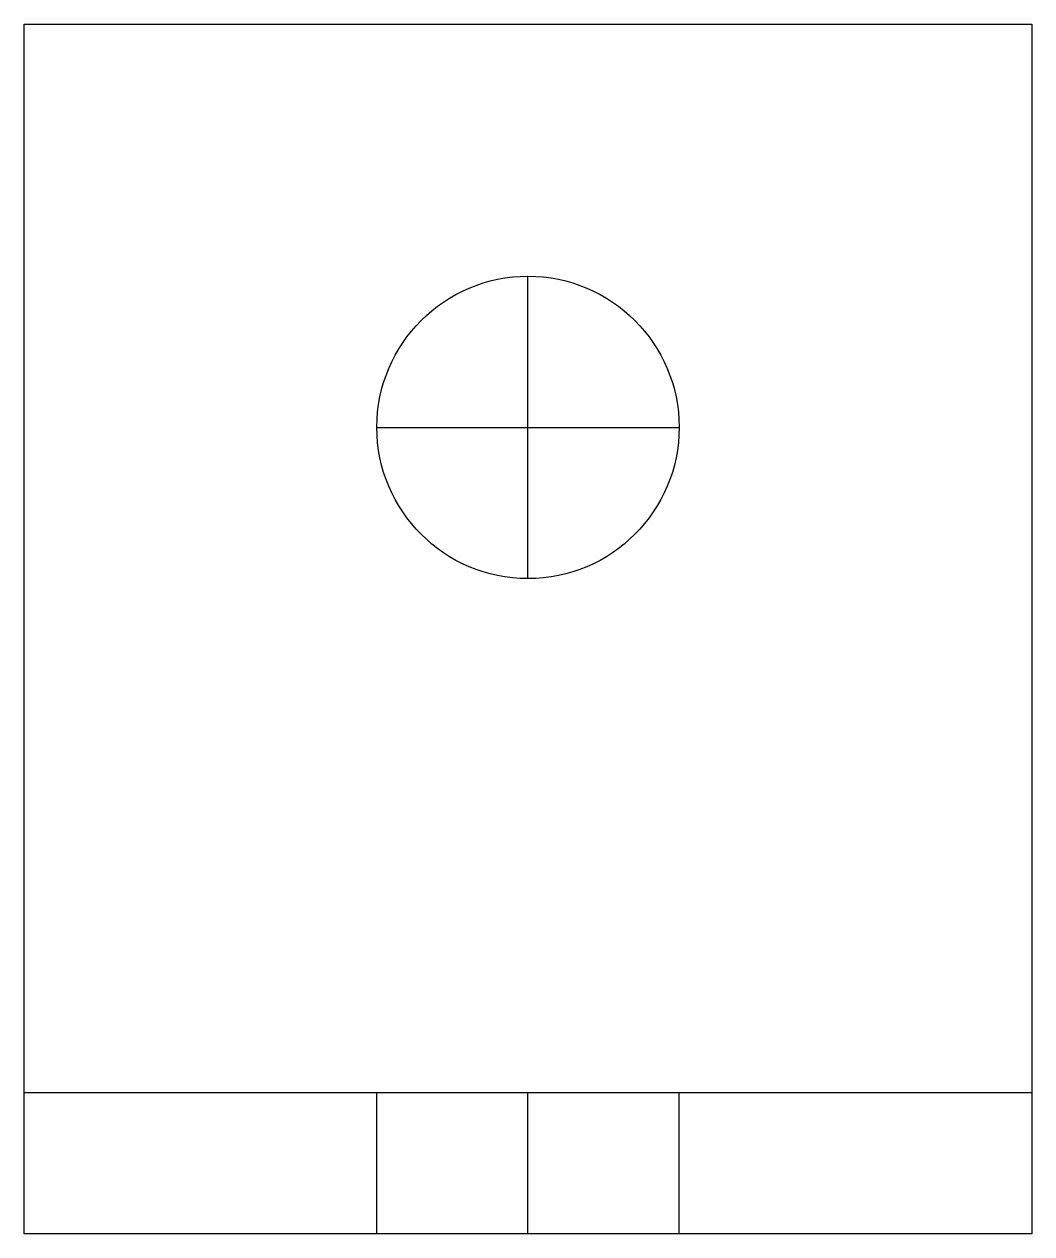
# Model space of a CAD drawing. Header units: millimetres. Extents: x -30 to -20, y 222 to 268.
# Drawn here: x -30 to -20, y 222 to 234 of the extents above.
import ezdxf

# ---------------------------------------------------------------- set-up
doc = ezdxf.new("R2010")
doc.units = ezdxf.units.MM
doc.linetypes.add('DASH2', pattern=[19.05, 12.7, -6.35])
doc.layers.add('Hidden', color=2, linetype='DASH2')
doc.layers.add('Hidden2', color=6, linetype='Continuous')

msp = doc.modelspace()

# ---------------------------------------------------------------- linework, layer by layer
for p, q in [((-30, 234), (-20, 234)), ((-30, 222), (-30, 234)), ((-20, 234), (-20, 222)), ((-20, 223.4), (-30, 223.4)), ((-20, 222), (-30, 222))]:
    msp.add_line(p, q)
msp.add_circle((-25, 230), 1.5)
at = {"layer": 'Hidden'}
for p, q in [((-26.5, 222), (-26.5, 223.4)), ((-23.5, 222), (-23.5, 223.4))]:
    msp.add_line(p, q, dxfattribs=at)
at = {"layer": 'Hidden2'}
for p, q in [((-25, 228.5), (-25, 231.5)), ((-26.5, 230), (-23.5, 230)), ((-25, 222), (-25, 223.4))]:
    msp.add_line(p, q, dxfattribs=at)

doc.saveas('drawing.dxf')
